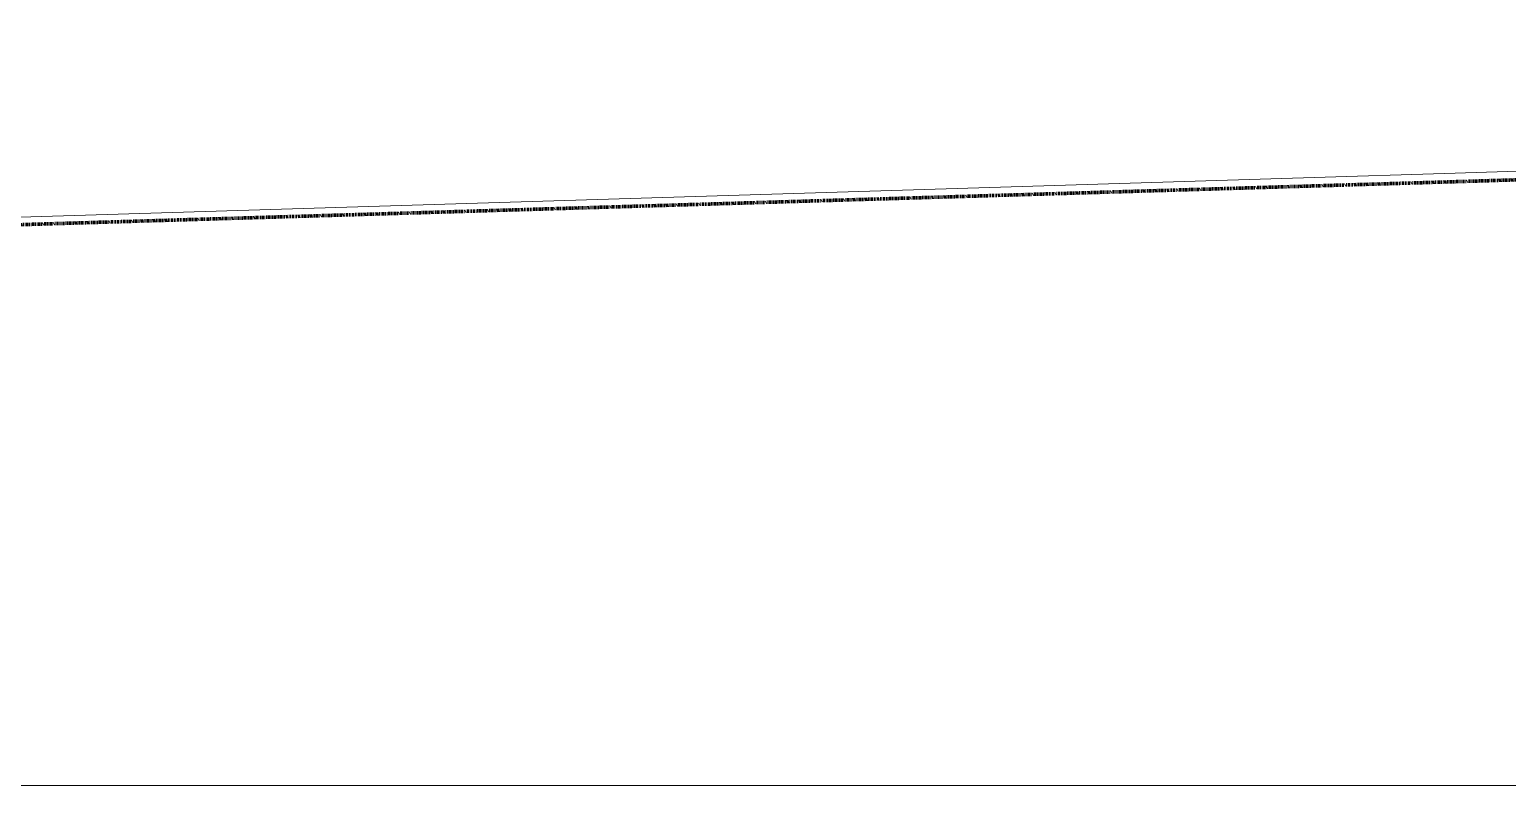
# Model space of a CAD drawing. Header units: inches. Extents: x -4292 to -464, y 9706 to 12474.
# Drawn here: x -2925.9 to -2681.1, y 9706.2 to 9831.3 of the extents above; entities that cross this region are included whole.
import ezdxf

# ---------------------------------------------------------------- set-up
doc = ezdxf.new("R2010")
doc.units = ezdxf.units.IN
doc.header["$MEASUREMENT"] = 0
doc.linetypes.add('Aligning Line 1_8_', pattern=[0.25, 0.125, -0.125])
doc.linetypes.add('Double Dash 3_8_', pattern=[1, 0.375, -0.125, 0.125, -0.125, 0.125, -0.125])
for name, color, linetype, lineweight in [('C-PROP-LINE-1', 170, 'Double Dash 3_8_', 140), ('C-TOPO', 7, 'Continuous', 9), ('G-ANNO-SYMB', 111, 'Aligning Line 1_8_', 9), ('G-ANNO-SYMB-1', 147, 'Aligning Line 1_8_', 9)]:
    doc.layers.add(name, color=color, linetype=linetype, lineweight=lineweight)

msp = doc.modelspace()

# ---------------------------------------------------------------- linework, layer by layer
at = {"layer": 'C-PROP-LINE-1'}
msp.add_line((-3987.00617, 9767.3363), (-599.28554, 9868.75524), dxfattribs=at)
at = {"layer": 'C-TOPO'}
for p, q in [((-2768.69165, 9805.17554), (-2713.14294, 9806.87183)), ((-2768.69165, 9805.17554), (-2713.14294, 9806.87183)), ((-2691.53284, 9807.53174), (-2713.14294, 9806.87183)), ((-2691.53284, 9807.53174), (-2713.14294, 9806.87183)), ((-2642.11157, 9809.04126), (-2691.53284, 9807.53174)), ((-2691.53284, 9807.53174), (-2642.11157, 9809.04126)), ((-2768.69165, 9805.17554), (-3518.60413, 9782.27417)), ((-2768.69165, 9805.17554), (-3518.60413, 9782.27417))]:
    msp.add_line(p, q, dxfattribs=at)
at = {"layer": 'G-ANNO-SYMB'}
msp.add_line((-1875.49837, 9706.24032), (-4111.31955, 9706.24032), dxfattribs=at)
at = {"layer": 'G-ANNO-SYMB-1'}
for p, q in [((-583.06955, 9706.24032), (-4111.31955, 9706.24032)), ((-1910.95638, 9706.24032), (-4071.96446, 9706.24032))]:
    msp.add_line(p, q, dxfattribs=at)

doc.saveas('drawing.dxf')
